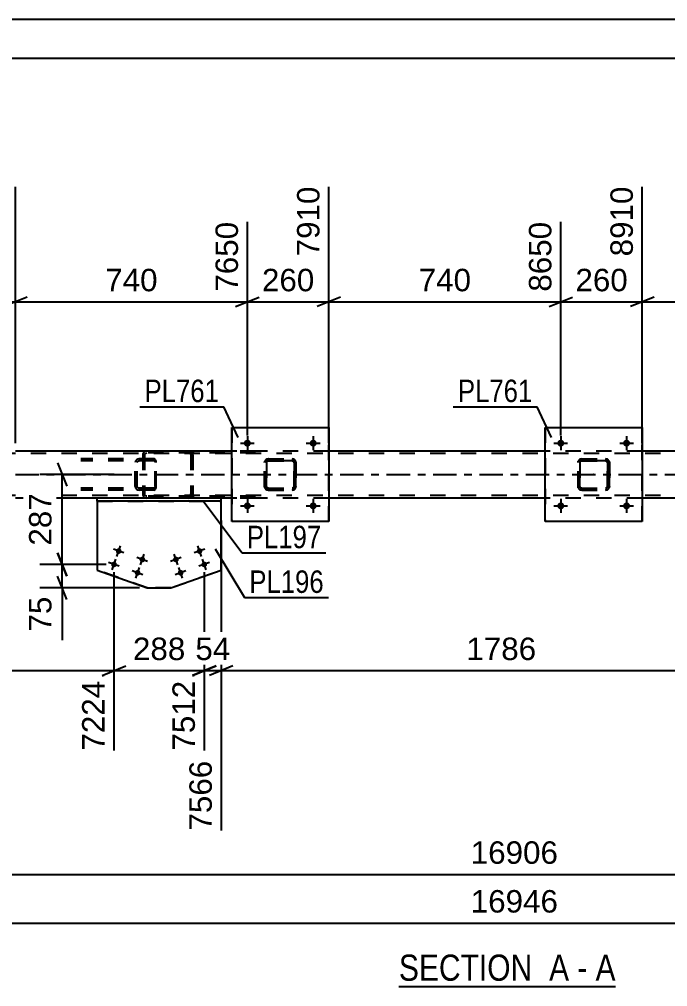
# Model space of a CAD drawing. Header units: millimetres. Extents: x -68 to 773, y -404 to 190.
# Drawn here: x 268.8 to 351.6, y 66.2 to 189.6 of the extents above; entities that cross this region are included whole.
import ezdxf

# ---------------------------------------------------------------- set-up
doc = ezdxf.new("R2010")
doc.units = ezdxf.units.MM
doc.linetypes.add('DXK_LINE_DOT2', pattern=[3.9198, 1.9599, -1.9599])
doc.linetypes.add('DXK_LINE_DOT3', pattern=[5.9187, 2.979, -0.9799, 0.9799, -0.9799])
doc.styles.add('Arial', font='ARIAL.TTF', dxfattribs={"height": 0.2})
doc.styles.add('Arial Narrow', font='ARIALN.TTF', dxfattribs={"height": 0.2})

# ---------------------------------------------------------------- blocks, each defined once
blk = doc.blocks.new('Unknown-318892922-1115')
at = {"color": 5, "linetype": 'Continuous'}
for p, q in [((773.35, 189.64), (-67.65, 189.64)), ((768.35, 184.64), (-62.65, 184.64))]:
    blk.add_line(p, q, dxfattribs=at)
blk = doc.blocks.new('Unknown-318892922-12 - 5491')
at = {"color": 6, "linetype": 'Continuous'}
blk.add_line((317.28, 66.24), (344.93, 66.24), dxfattribs=at)
at = {"color": 0, "linetype": 'Continuous'}
for points in [[(335.39, 66.99), (335.39, 70.49), (317.28, 70.49), (317.28, 66.99)], [(339, 66.99), (339, 70.49), (336.44, 70.49), (336.44, 66.99)], [(341.32, 66.99), (341.32, 70.49), (340.05, 70.49), (340.05, 66.99)], [(344.93, 66.99), (344.93, 70.49), (342.37, 70.49), (342.37, 66.99)]]:
    blk.add_wipeout(points, dxfattribs=at)
at = {"color": 7, "linetype": 'Continuous', "style": 'Arial Narrow'}
for s, p in [('SECTION ', (317.28, 66.99)), ('A', (336.44, 66.99)), ('A', (342.37, 66.99)), ('-', (340.05, 66.99))]:
    blk.add_text(s, height=3.34, dxfattribs=at).set_placement(p)
blk = doc.blocks.new('Part-318892922-5638 - 5491')
at = {"color": 7, "linetype": 'DXK_LINE_DOT2'}
for p, q in [((300.43, 133.53), (300.61, 133.57)), ((300.62, 133.57), (300.43, 133.53)), ((300.52, 133.31), (300.44, 133.26)), ((300.45, 133.26), (300.52, 133.31)), ((300.52, 133.31), (300.62, 133.33)), ((300.61, 133.33), (300.52, 133.31)), ((300.62, 133.57), (300.61, 133.57)), ((300.61, 133.57), (303.65, 133.57)), ((300.61, 133.33), (300.62, 133.33)), ((303.65, 133.33), (300.61, 133.33)), ((300.62, 133.57), (303.66, 133.57)), ((300.62, 133.33), (303.66, 133.33)), ((303.65, 133.57), (303.66, 133.57)), ((303.65, 133.57), (303.83, 133.53)), ((303.66, 133.33), (303.65, 133.33)), ((303.74, 133.31), (303.65, 133.33)), ((303.84, 133.53), (303.66, 133.57)), ((303.66, 133.33), (303.75, 133.31)), ((303.74, 133.31), (303.75, 133.31)), ((303.82, 133.26), (303.74, 133.31)), ((303.75, 133.31), (303.83, 133.26)), ((300.13, 133.09), (300.17, 133.27)), ((300.13, 133.09), (300.14, 133.09)), ((300.13, 130.05), (300.13, 133.09)), ((300.17, 133.27), (300.14, 133.09)), ((300.14, 130.05), (300.14, 133.09)), ((300.39, 133.18), (300.37, 133.09)), ((300.38, 133.09), (300.37, 133.09)), ((300.37, 133.09), (300.37, 130.05)), ((300.38, 133.09), (300.39, 133.18)), ((300.38, 130.05), (300.38, 133.09)), ((300.39, 133.18), (300.45, 133.26)), ((300.44, 133.26), (300.39, 133.18)), ((303.87, 133.18), (303.82, 133.26)), ((303.83, 133.26), (303.88, 133.18)), ((303.89, 133.09), (303.87, 133.18)), ((303.88, 133.18), (303.9, 133.09)), ((303.9, 133.09), (303.89, 133.09)), ((303.89, 133.09), (303.89, 130.05)), ((303.9, 130.05), (303.9, 133.09)), ((304.09, 133.27), (304.13, 133.09)), ((304.14, 133.09), (304.1, 133.27)), ((304.14, 133.09), (304.13, 133.09)), ((304.13, 133.09), (304.13, 130.05)), ((304.14, 130.05), (304.14, 133.09)), ((300.14, 130.05), (300.13, 130.05)), ((300.17, 129.87), (300.13, 130.05)), ((300.14, 130.05), (300.17, 129.86)), ((300.37, 130.05), (300.38, 130.05)), ((300.37, 130.05), (300.39, 129.96)), ((300.39, 129.96), (300.38, 130.05)), ((300.45, 129.88), (300.39, 129.96)), ((300.39, 129.96), (300.44, 129.88)), ((300.43, 129.61), (300.43, 129.6)), ((300.61, 129.57), (300.43, 129.61)), ((300.43, 129.6), (300.62, 129.57)), ((300.44, 129.88), (300.52, 129.83)), ((300.52, 129.83), (300.45, 129.88)), ((300.62, 129.81), (300.52, 129.83)), ((300.52, 129.83), (300.61, 129.81)), ((300.62, 129.81), (300.61, 129.81)), ((300.61, 129.81), (303.65, 129.81)), ((300.62, 129.81), (303.66, 129.81)), ((303.65, 129.81), (303.74, 129.83)), ((303.65, 129.81), (303.66, 129.81)), ((303.83, 129.61), (303.65, 129.57)), ((303.75, 129.83), (303.66, 129.81)), ((303.66, 129.57), (303.84, 129.6)), ((303.74, 129.83), (303.82, 129.88)), ((303.83, 129.88), (303.75, 129.83)), ((303.82, 129.88), (303.87, 129.96)), ((303.88, 129.96), (303.83, 129.88)), ((303.87, 129.96), (303.89, 130.05)), ((303.9, 130.05), (303.88, 129.96)), ((303.89, 130.05), (303.9, 130.05)), ((304.13, 130.05), (304.09, 129.87)), ((304.1, 129.86), (304.14, 130.05)), ((304.13, 130.05), (304.14, 130.05)), ((300.62, 129.57), (300.61, 129.57)), ((300.61, 129.57), (303.65, 129.57)), ((300.62, 129.57), (303.66, 129.57)), ((303.65, 129.57), (303.66, 129.57))]:
    blk.add_line(p, q, dxfattribs=at)
at = {"color": 7, "linetype": 'DXK_LINE_DOT3'}
blk.add_line((302.14, 131.57), (302.13, 131.57), dxfattribs=at)
at = {"color": 7, "linetype": 'DXK_LINE_DOT2'}
for centre, start, end in [((300.61, 133.09), 112.5, 157.5), ((300.62, 133.09), 112.5, 157.5), ((303.65, 133.09), 22.5, 67.5), ((303.66, 133.09), 22.5, 67.5), ((300.61, 130.05), 202.5, 247.5), ((300.62, 130.05), 202.5, 247.5), ((303.65, 130.05), 292.5, 337.5), ((303.66, 130.05), 292.5, 337.5)]:
    blk.add_arc(centre, 0.48, start, end, dxfattribs=at)
blk = doc.blocks.new('Part-318892922-5691 - 5491')
at = {"color": 7, "linetype": 'DXK_LINE_DOT2'}
for p, q in [((286.04, 133.57), (276.69, 133.57)), ((286.04, 133.33), (276.69, 133.33)), ((284.13, 133.57), (283.94, 133.53)), ((283.95, 133.26), (284.04, 133.31)), ((284.04, 133.31), (284.13, 133.33)), ((284.58, 133.33), (284.58, 133.57)), ((286.15, 133.53), (286.04, 133.57)), ((286.04, 133.33), (286.09, 133.31)), ((286.09, 133.31), (286.14, 133.26)), ((286.23, 133.43), (286.15, 133.53)), ((286.29, 133.27), (286.23, 133.43)), ((283.67, 133.27), (283.63, 133.09)), ((283.63, 130.05), (283.63, 133.09)), ((283.88, 133.09), (283.9, 133.18)), ((283.88, 130.05), (283.88, 133.09)), ((283.9, 133.18), (283.95, 133.26)), ((286.14, 133.26), (286.17, 133.18)), ((286.17, 133.18), (286.18, 133.09)), ((286.18, 130.05), (286.18, 133.09)), ((286.31, 133.09), (286.29, 133.27)), ((286.31, 130.05), (286.31, 133.09)), ((286.04, 129.81), (276.69, 129.81)), ((283.63, 130.05), (283.67, 129.87)), ((283.9, 129.96), (283.88, 130.05)), ((283.95, 129.88), (283.9, 129.96)), ((283.94, 129.61), (284.13, 129.57)), ((284.04, 129.83), (283.95, 129.88)), ((284.13, 129.81), (284.04, 129.83)), ((284.58, 129.57), (284.58, 129.81)), ((286.09, 129.83), (286.04, 129.81)), ((286.04, 129.57), (286.15, 129.61)), ((286.14, 129.88), (286.09, 129.83)), ((286.17, 129.96), (286.14, 129.88)), ((286.15, 129.61), (286.23, 129.71)), ((286.18, 130.05), (286.17, 129.96)), ((286.23, 129.71), (286.29, 129.87)), ((286.29, 129.87), (286.31, 130.05)), ((286.04, 129.57), (276.69, 129.57))]:
    blk.add_line(p, q, dxfattribs=at)
for centre, start, end in [((284.12, 133.07), 111.1513, 156.1048), ((284.12, 130.06), 203.8952, 248.8487)]:
    blk.add_arc(centre, 0.492, start, end, dxfattribs=at)
blk = doc.blocks.new('Part-318892922-5632 - 5491')
at = {"color": 7, "linetype": 'DXK_LINE_DOT2'}
for p, q in [((340.42, 133.53), (340.61, 133.57)), ((340.61, 133.57), (340.43, 133.53)), ((340.44, 133.26), (340.52, 133.31)), ((340.51, 133.31), (340.44, 133.26)), ((340.61, 133.33), (340.51, 133.31)), ((340.52, 133.31), (340.61, 133.33)), ((340.61, 133.57), (343.65, 133.57)), ((340.61, 133.57), (340.61, 133.57)), ((340.61, 133.57), (343.65, 133.57)), ((340.61, 133.33), (343.65, 133.33)), ((340.61, 133.33), (340.61, 133.33)), ((343.65, 133.33), (340.61, 133.33)), ((343.65, 133.57), (343.65, 133.57)), ((343.65, 133.57), (343.83, 133.53)), ((343.83, 133.53), (343.65, 133.57)), ((343.65, 133.33), (343.65, 133.33)), ((343.65, 133.33), (343.74, 133.31)), ((343.74, 133.31), (343.65, 133.33)), ((343.74, 133.31), (343.74, 133.31)), ((343.74, 133.31), (343.82, 133.26)), ((343.81, 133.26), (343.74, 133.31)), ((340.13, 133.09), (340.16, 133.27)), ((340.17, 133.27), (340.13, 133.09)), ((340.13, 130.05), (340.13, 133.09)), ((340.13, 133.09), (340.13, 133.09)), ((340.13, 130.05), (340.13, 133.09)), ((340.37, 133.09), (340.39, 133.18)), ((340.38, 133.18), (340.37, 133.09)), ((340.37, 130.05), (340.37, 133.09)), ((340.37, 133.09), (340.37, 133.09)), ((340.37, 133.09), (340.37, 130.05)), ((340.44, 133.26), (340.38, 133.18)), ((340.39, 133.18), (340.44, 133.26)), ((343.87, 133.18), (343.81, 133.26)), ((343.82, 133.26), (343.87, 133.18)), ((343.87, 133.18), (343.89, 133.09)), ((343.89, 133.09), (343.87, 133.18)), ((343.89, 130.05), (343.89, 133.09)), ((343.89, 133.09), (343.89, 133.09)), ((343.89, 133.09), (343.89, 130.05)), ((344.09, 133.27), (344.13, 133.09)), ((344.13, 133.09), (344.09, 133.27)), ((344.13, 130.05), (344.13, 133.09)), ((344.13, 133.09), (344.13, 133.09)), ((344.13, 133.09), (344.13, 130.05)), ((340.13, 130.05), (340.13, 130.05)), ((340.16, 129.87), (340.13, 130.05)), ((340.13, 130.05), (340.17, 129.86)), ((340.37, 130.05), (340.37, 130.05)), ((340.39, 129.96), (340.37, 130.05)), ((340.37, 130.05), (340.38, 129.96)), ((340.38, 129.96), (340.44, 129.88)), ((340.44, 129.88), (340.39, 129.96)), ((340.42, 129.61), (340.43, 129.6)), ((340.61, 129.57), (340.42, 129.61)), ((340.43, 129.6), (340.61, 129.57)), ((340.52, 129.83), (340.44, 129.88)), ((340.44, 129.88), (340.51, 129.83)), ((340.51, 129.83), (340.61, 129.81)), ((340.61, 129.81), (340.52, 129.83)), ((340.61, 129.81), (343.65, 129.81)), ((340.61, 129.81), (340.61, 129.81)), ((340.61, 129.81), (343.65, 129.81)), ((343.74, 129.83), (343.65, 129.81)), ((343.65, 129.81), (343.74, 129.83)), ((343.65, 129.81), (343.65, 129.81)), ((343.83, 129.61), (343.65, 129.57)), ((343.65, 129.57), (343.83, 129.6)), ((343.82, 129.88), (343.74, 129.83)), ((343.74, 129.83), (343.81, 129.88)), ((343.81, 129.88), (343.87, 129.96)), ((343.87, 129.96), (343.82, 129.88)), ((343.89, 130.05), (343.87, 129.96)), ((343.87, 129.96), (343.89, 130.05)), ((343.89, 130.05), (343.89, 130.05)), ((344.13, 130.05), (344.09, 129.87)), ((344.09, 129.86), (344.13, 130.05)), ((344.13, 130.05), (344.13, 130.05)), ((340.61, 129.57), (343.65, 129.57)), ((340.61, 129.57), (340.61, 129.57)), ((340.61, 129.57), (343.65, 129.57)), ((343.65, 129.57), (343.65, 129.57))]:
    blk.add_line(p, q, dxfattribs=at)
at = {"color": 7, "linetype": 'DXK_LINE_DOT3'}
blk.add_line((342.13, 131.57), (342.12, 131.57), dxfattribs=at)
at = {"color": 7, "linetype": 'DXK_LINE_DOT2'}
for centre, start, end in [((340.61, 133.09), 112.5, 157.5), ((340.61, 133.09), 112.5, 157.5), ((343.65, 133.09), 22.5, 67.5), ((343.65, 133.09), 22.5, 67.5), ((340.61, 130.05), 202.5, 247.5), ((340.61, 130.05), 202.5, 247.5), ((343.65, 130.05), 292.5, 337.5), ((343.65, 130.05), 292.5, 337.5)]:
    blk.add_arc(centre, 0.48, start, end, dxfattribs=at)
blk = doc.blocks.new('Part-318892922-5631 - 5491')
at = {"color": 2, "linetype": 'Continuous'}
for p, q in [((335.93, 125.57), (335.93, 137.57)), ((335.93, 137.57), (335.93, 137.57)), ((335.93, 137.57), (348.33, 137.57)), ((348.33, 137.57), (348.33, 125.57)), ((335.93, 125.57), (335.93, 125.57)), ((348.33, 125.57), (335.93, 125.57))]:
    blk.add_line(p, q, dxfattribs=at)
at = {"color": 7, "linetype": 'DXK_LINE_DOT2'}
for p, q in [((335.93, 137.57), (335.93, 125.57)), ((335.93, 137.57), (335.93, 137.57)), ((348.33, 125.57), (348.33, 137.57)), ((335.93, 125.57), (335.93, 125.57))]:
    blk.add_line(p, q, dxfattribs=at)
blk = doc.blocks.new('Bolt-318892922-5715 - 5491')
at = {"linetype": 'Continuous'}
for points in [[(297.5, 135.57), (297.51, 135.66), (297.53, 135.75), (297.58, 135.83), (297.64, 135.9), (297.72, 135.95), (297.8, 135.99), (297.89, 136.01), (297.98, 136.01), (298.07, 135.99), (298.16, 135.95), (298.23, 135.9), (298.29, 135.83), (298.34, 135.75), (298.37, 135.66), (298.38, 135.57), (298.37, 135.48), (298.34, 135.39), (298.29, 135.31), (298.23, 135.24), (298.16, 135.19), (298.07, 135.15), (297.98, 135.13), (297.89, 135.13), (297.8, 135.15), (297.72, 135.19), (297.64, 135.24), (297.58, 135.31), (297.53, 135.39), (297.51, 135.48)], [(305.9, 135.57), (305.91, 135.66), (305.93, 135.75), (305.98, 135.83), (306.04, 135.9), (306.12, 135.95), (306.2, 135.99), (306.29, 136.01), (306.38, 136.01), (306.47, 135.99), (306.56, 135.95), (306.63, 135.9), (306.69, 135.83), (306.74, 135.75), (306.77, 135.66), (306.78, 135.57), (306.77, 135.48), (306.74, 135.39), (306.69, 135.31), (306.63, 135.24), (306.56, 135.19), (306.47, 135.15), (306.38, 135.13), (306.29, 135.13), (306.2, 135.15), (306.12, 135.19), (306.04, 135.24), (305.98, 135.31), (305.93, 135.39), (305.91, 135.48)]]:
    blk.add_hatch(color=1, dxfattribs=at).paths.add_polyline_path(points)
at = {"color": 1, "linetype": 'Continuous'}
for p, q in [((297.94, 136.45), (297.94, 134.69)), ((306.34, 136.45), (306.34, 134.69)), ((297.06, 135.57), (298.82, 135.57)), ((305.46, 135.57), (307.22, 135.57))]:
    blk.add_line(p, q, dxfattribs=at)
blk = doc.blocks.new('Part-318892922-5745 - 5491')
at = {"color": 2, "linetype": 'Continuous'}
for p, q in [((295.94, 134.57), (268.34, 134.57)), ((335.93, 134.57), (308.34, 134.57)), ((375.94, 134.57), (348.33, 134.57)), ((278.75, 128.57), (268.34, 128.57)), ((295.94, 128.57), (294.6, 128.57)), ((335.93, 128.57), (308.34, 128.57)), ((363.88, 128.57), (348.33, 128.57))]:
    blk.add_line(p, q, dxfattribs=at)
at = {"color": 7, "linetype": 'DXK_LINE_DOT2'}
for p, q in [((308.34, 134.57), (295.94, 134.57)), ((348.33, 134.57), (335.93, 134.57)), ((668.17, 134.25), (7.94, 134.25)), ((668.17, 128.89), (7.94, 128.89)), ((294.6, 128.57), (278.75, 128.57)), ((308.34, 128.57), (295.94, 128.57)), ((348.33, 128.57), (335.93, 128.57))]:
    blk.add_line(p, q, dxfattribs=at)
at = {"color": 7, "linetype": 'DXK_LINE_DOT3'}
blk.add_line((7.94, 131.57), (668.17, 131.57), dxfattribs=at)
blk = doc.blocks.new('Part-318892922-5637 - 5491')
at = {"color": 2, "linetype": 'Continuous'}
for p, q in [((295.94, 125.57), (295.94, 137.57)), ((295.94, 137.57), (295.94, 137.57)), ((295.94, 137.57), (308.34, 137.57)), ((308.34, 137.57), (308.34, 125.57)), ((295.94, 125.57), (295.94, 125.57)), ((308.34, 125.57), (295.94, 125.57))]:
    blk.add_line(p, q, dxfattribs=at)
at = {"color": 7, "linetype": 'DXK_LINE_DOT2'}
for p, q in [((295.94, 137.57), (295.94, 125.57)), ((295.94, 137.57), (295.94, 137.57)), ((308.34, 125.57), (308.34, 137.57)), ((295.94, 125.57), (295.94, 125.57))]:
    blk.add_line(p, q, dxfattribs=at)
blk = doc.blocks.new('Part-318892922-5644 - 5491')
at = {"color": 7, "linetype": 'DXK_LINE_DOT2'}
for p, q in [((285.09, 134.57), (284.89, 134.53)), ((298.99, 134.57), (285.09, 134.57)), ((290.65, 134.53), (290.45, 134.57)), ((284.61, 134.25), (284.58, 134.09)), ((284.58, 134.09), (284.58, 129.05)), ((284.62, 134.27), (284.61, 134.25)), ((284.83, 134.09), (284.85, 134.18)), ((284.83, 134.09), (284.83, 129.05)), ((284.85, 134.18), (284.91, 134.26)), ((284.91, 134.26), (284.99, 134.31)), ((284.99, 134.31), (285.09, 134.33)), ((298.99, 134.33), (285.09, 134.33)), ((290.45, 134.33), (290.55, 134.31)), ((290.55, 134.31), (290.63, 134.26)), ((290.63, 134.26), (290.69, 134.18)), ((290.69, 134.18), (290.71, 134.09)), ((290.71, 134.09), (290.71, 129.05)), ((290.93, 134.25), (290.92, 134.27)), ((290.96, 134.09), (290.93, 134.25)), ((290.96, 134.09), (290.96, 129.05)), ((284.58, 129.05), (284.59, 128.98)), ((284.59, 128.98), (284.62, 128.87)), ((284.85, 128.98), (284.83, 129.05)), ((284.85, 128.96), (284.85, 128.98)), ((284.91, 128.88), (284.85, 128.96)), ((284.89, 128.61), (285.09, 128.57)), ((284.99, 128.83), (284.91, 128.88)), ((285.09, 128.81), (284.99, 128.83)), ((298.99, 128.81), (285.09, 128.81)), ((298.99, 128.57), (285.09, 128.57)), ((290.55, 128.83), (290.45, 128.81)), ((290.45, 128.57), (290.65, 128.61)), ((290.63, 128.88), (290.55, 128.83)), ((290.69, 128.96), (290.63, 128.88)), ((290.69, 128.98), (290.71, 129.05)), ((290.69, 128.96), (290.69, 128.98)), ((290.92, 128.87), (290.95, 128.98)), ((290.95, 128.98), (290.96, 129.05))]:
    blk.add_line(p, q, dxfattribs=at)
for centre, start, end in [((285.07, 134.07), 110.7583, 155.68), ((285.07, 129.07), 204.32, 249.2417)]:
    blk.add_arc(centre, 0.496, start, end, dxfattribs=at)
blk = doc.blocks.new('Bolt-318892922-5714 - 5491')
at = {"linetype": 'Continuous'}
for points in [[(297.5, 127.57), (297.51, 127.66), (297.53, 127.75), (297.58, 127.83), (297.64, 127.9), (297.72, 127.95), (297.8, 127.99), (297.89, 128.01), (297.98, 128.01), (298.07, 127.99), (298.16, 127.95), (298.23, 127.9), (298.29, 127.83), (298.34, 127.75), (298.37, 127.66), (298.38, 127.57), (298.37, 127.48), (298.34, 127.39), (298.29, 127.31), (298.23, 127.24), (298.16, 127.19), (298.07, 127.15), (297.98, 127.13), (297.89, 127.13), (297.8, 127.15), (297.72, 127.19), (297.64, 127.24), (297.58, 127.31), (297.53, 127.39), (297.51, 127.48)], [(305.9, 127.57), (305.91, 127.66), (305.93, 127.75), (305.98, 127.83), (306.04, 127.9), (306.12, 127.95), (306.2, 127.99), (306.29, 128.01), (306.38, 128.01), (306.47, 127.99), (306.56, 127.95), (306.63, 127.9), (306.69, 127.83), (306.74, 127.75), (306.77, 127.66), (306.78, 127.57), (306.77, 127.48), (306.74, 127.39), (306.69, 127.31), (306.63, 127.24), (306.56, 127.19), (306.47, 127.15), (306.38, 127.13), (306.29, 127.13), (306.2, 127.15), (306.12, 127.19), (306.04, 127.24), (305.98, 127.31), (305.93, 127.39), (305.91, 127.48)]]:
    blk.add_hatch(color=1, dxfattribs=at).paths.add_polyline_path(points)
at = {"color": 1, "linetype": 'Continuous'}
for p, q in [((297.94, 128.45), (297.94, 126.69)), ((306.34, 128.45), (306.34, 126.69)), ((297.06, 127.57), (298.82, 127.57)), ((305.46, 127.57), (307.22, 127.57))]:
    blk.add_line(p, q, dxfattribs=at)
blk = doc.blocks.new('Bolt-318892922-5716 - 5491')
at = {"linetype": 'Continuous'}
for points in [[(337.49, 127.57), (337.5, 127.66), (337.53, 127.75), (337.57, 127.83), (337.64, 127.9), (337.71, 127.95), (337.79, 127.99), (337.88, 128.01), (337.98, 128.01), (338.07, 127.99), (338.15, 127.95), (338.22, 127.9), (338.29, 127.83), (338.33, 127.75), (338.36, 127.66), (338.37, 127.57), (338.36, 127.48), (338.33, 127.39), (338.29, 127.31), (338.22, 127.24), (338.15, 127.19), (338.07, 127.15), (337.98, 127.13), (337.88, 127.13), (337.79, 127.15), (337.71, 127.19), (337.64, 127.24), (337.57, 127.31), (337.53, 127.39), (337.5, 127.48)], [(345.89, 127.57), (345.9, 127.66), (345.93, 127.75), (345.97, 127.83), (346.04, 127.9), (346.11, 127.95), (346.19, 127.99), (346.28, 128.01), (346.38, 128.01), (346.47, 127.99), (346.55, 127.95), (346.62, 127.9), (346.69, 127.83), (346.73, 127.75), (346.76, 127.66), (346.77, 127.57), (346.76, 127.48), (346.73, 127.39), (346.69, 127.31), (346.62, 127.24), (346.55, 127.19), (346.47, 127.15), (346.38, 127.13), (346.28, 127.13), (346.19, 127.15), (346.11, 127.19), (346.04, 127.24), (345.97, 127.31), (345.93, 127.39), (345.9, 127.48)]]:
    blk.add_hatch(color=1, dxfattribs=at).paths.add_polyline_path(points)
at = {"color": 1, "linetype": 'Continuous'}
for p, q in [((337.93, 128.45), (337.93, 126.69)), ((346.33, 128.45), (346.33, 126.69)), ((337.05, 127.57), (338.81, 127.57)), ((345.45, 127.57), (347.21, 127.57))]:
    blk.add_line(p, q, dxfattribs=at)
blk = doc.blocks.new('Bolt-318892922-5717 - 5491')
at = {"linetype": 'Continuous'}
for points in [[(337.49, 135.57), (337.5, 135.66), (337.53, 135.75), (337.57, 135.83), (337.64, 135.9), (337.71, 135.95), (337.79, 135.99), (337.88, 136.01), (337.98, 136.01), (338.07, 135.99), (338.15, 135.95), (338.22, 135.9), (338.29, 135.83), (338.33, 135.75), (338.36, 135.66), (338.37, 135.57), (338.36, 135.48), (338.33, 135.39), (338.29, 135.31), (338.22, 135.24), (338.15, 135.19), (338.07, 135.15), (337.98, 135.13), (337.88, 135.13), (337.79, 135.15), (337.71, 135.19), (337.64, 135.24), (337.57, 135.31), (337.53, 135.39), (337.5, 135.48)], [(345.89, 135.57), (345.9, 135.66), (345.93, 135.75), (345.97, 135.83), (346.04, 135.9), (346.11, 135.95), (346.19, 135.99), (346.28, 136.01), (346.38, 136.01), (346.47, 135.99), (346.55, 135.95), (346.62, 135.9), (346.69, 135.83), (346.73, 135.75), (346.76, 135.66), (346.77, 135.57), (346.76, 135.48), (346.73, 135.39), (346.69, 135.31), (346.62, 135.24), (346.55, 135.19), (346.47, 135.15), (346.38, 135.13), (346.28, 135.13), (346.19, 135.15), (346.11, 135.19), (346.04, 135.24), (345.97, 135.31), (345.93, 135.39), (345.9, 135.48)]]:
    blk.add_hatch(color=1, dxfattribs=at).paths.add_polyline_path(points)
at = {"color": 1, "linetype": 'Continuous'}
for p, q in [((337.93, 136.45), (337.93, 134.69)), ((346.33, 136.45), (346.33, 134.69)), ((337.05, 135.57), (338.81, 135.57)), ((345.45, 135.57), (347.21, 135.57))]:
    blk.add_line(p, q, dxfattribs=at)
blk = doc.blocks.new('Part-318892922-5790 - 5491')
at = {"color": 2, "linetype": 'Continuous'}
for p, q in [((278.75, 128.17), (278.75, 119.39)), ((294.6, 119.39), (294.6, 128.17)), ((278.75, 119.39), (285.16, 117.11)), ((288.19, 117.11), (294.6, 119.39)), ((285.16, 117.11), (288.19, 117.11)), ((285.16, 117.11), (285.16, 117.11)), ((288.19, 117.11), (288.19, 117.11))]:
    blk.add_line(p, q, dxfattribs=at)
at = {"color": 7, "linetype": 'DXK_LINE_DOT2'}
for p, q in [((294.6, 128.17), (278.75, 128.17)), ((278.75, 128.17), (278.75, 128.17)), ((278.75, 128.17), (294.6, 128.17)), ((278.75, 128.17), (278.75, 128.17)), ((294.6, 128.17), (294.6, 128.17)), ((294.6, 128.17), (294.6, 128.17)), ((285.16, 117.11), (278.75, 119.39)), ((288.19, 117.11), (294.6, 119.39)), ((288.19, 117.11), (285.16, 117.11))]:
    blk.add_line(p, q, dxfattribs=at)
blk = doc.blocks.new('Part-318892922-5795 - 5491')
at = {"color": 2, "linetype": 'Continuous'}
for p, q in [((294.6, 128.57), (278.75, 128.57)), ((278.75, 128.17), (278.75, 128.57)), ((294.6, 128.17), (294.6, 128.57)), ((294.6, 128.17), (278.75, 128.17))]:
    blk.add_line(p, q, dxfattribs=at)
blk = doc.blocks.new('Bolt-318892922-5796 - 5491')
at = {"linetype": 'Continuous'}
for points in [[(281.52, 122.16), (281.59, 122.15), (281.66, 122.13), (281.73, 122.09), (281.78, 122.04), (281.83, 121.98), (281.86, 121.91), (281.87, 121.84), (281.87, 121.76), (281.86, 121.69), (281.83, 121.62), (281.78, 121.56), (281.73, 121.51), (281.66, 121.47), (281.59, 121.45), (281.52, 121.44), (281.44, 121.45), (281.37, 121.47), (281.3, 121.51), (281.25, 121.56), (281.2, 121.62), (281.17, 121.69), (281.16, 121.76), (281.16, 121.84), (281.17, 121.91), (281.2, 121.98), (281.25, 122.04), (281.3, 122.09), (281.37, 122.13), (281.44, 122.15)], [(284.53, 121.09), (284.61, 121.08), (284.68, 121.06), (284.74, 121.02), (284.8, 120.97), (284.84, 120.91), (284.87, 120.84), (284.89, 120.77), (284.89, 120.69), (284.87, 120.62), (284.84, 120.55), (284.8, 120.49), (284.74, 120.44), (284.68, 120.4), (284.61, 120.38), (284.53, 120.37), (284.46, 120.38), (284.38, 120.4), (284.32, 120.44), (284.26, 120.49), (284.22, 120.55), (284.19, 120.62), (284.17, 120.69), (284.17, 120.77), (284.19, 120.84), (284.22, 120.91), (284.26, 120.97), (284.32, 121.02), (284.38, 121.06), (284.46, 121.08)], [(280.91, 120.46), (280.99, 120.46), (281.06, 120.43), (281.12, 120.4), (281.18, 120.35), (281.23, 120.28), (281.26, 120.22), (281.27, 120.14), (281.27, 120.07), (281.26, 119.99), (281.23, 119.92), (281.18, 119.86), (281.12, 119.81), (281.06, 119.78), (280.99, 119.75), (280.91, 119.74), (280.84, 119.75), (280.77, 119.78), (280.7, 119.81), (280.65, 119.86), (280.6, 119.92), (280.57, 119.99), (280.56, 120.07), (280.56, 120.14), (280.57, 120.22), (280.6, 120.28), (280.65, 120.35), (280.7, 120.4), (280.77, 120.43), (280.84, 120.46)], [(283.93, 119.4), (284, 119.39), (284.08, 119.36), (284.14, 119.33), (284.2, 119.28), (284.24, 119.22), (284.27, 119.15), (284.29, 119.07), (284.29, 119), (284.27, 118.92), (284.24, 118.86), (284.2, 118.79), (284.14, 118.74), (284.08, 118.71), (284, 118.68), (283.93, 118.68), (283.85, 118.68), (283.78, 118.71), (283.72, 118.74), (283.66, 118.79), (283.62, 118.86), (283.59, 118.92), (283.57, 119), (283.57, 119.07), (283.59, 119.15), (283.62, 119.22), (283.66, 119.28), (283.72, 119.33), (283.78, 119.36), (283.85, 119.39)]]:
    blk.add_hatch(color=1, dxfattribs=at).paths.add_polyline_path(points)
at = {"color": 1, "linetype": 'Continuous'}
for p, q in [((281.27, 121.12), (281.76, 122.48)), ((282.19, 121.56), (280.84, 122.04)), ((285.21, 120.49), (283.85, 120.97)), ((284.29, 120.05), (284.77, 121.41)), ((281.59, 119.86), (280.23, 120.35)), ((280.67, 119.43), (281.15, 120.78)), ((283.69, 118.36), (284.17, 119.71)), ((284.61, 118.79), (283.25, 119.28))]:
    blk.add_line(p, q, dxfattribs=at)
blk = doc.blocks.new('Bolt-318892922-5797 - 5491')
at = {"linetype": 'Continuous'}
for points in [[(289.05, 120.45), (288.98, 120.41), (288.91, 120.38), (288.84, 120.37), (288.77, 120.38), (288.69, 120.4), (288.63, 120.43), (288.57, 120.48), (288.52, 120.54), (288.49, 120.6), (288.47, 120.67), (288.46, 120.75), (288.47, 120.82), (288.5, 120.89), (288.54, 120.96), (288.59, 121.01), (288.66, 121.05), (288.73, 121.08), (288.8, 121.09), (288.88, 121.09), (288.95, 121.07), (289.02, 121.03), (289.08, 120.99), (289.12, 120.93), (289.16, 120.86), (289.18, 120.79), (289.18, 120.71), (289.17, 120.64), (289.14, 120.57), (289.1, 120.51)], [(292.06, 121.52), (292, 121.48), (291.93, 121.45), (291.86, 121.44), (291.78, 121.45), (291.71, 121.47), (291.64, 121.5), (291.58, 121.55), (291.54, 121.61), (291.5, 121.67), (291.48, 121.74), (291.48, 121.82), (291.49, 121.89), (291.52, 121.96), (291.56, 122.03), (291.61, 122.08), (291.67, 122.12), (291.74, 122.15), (291.82, 122.16), (291.89, 122.16), (291.97, 122.14), (292.03, 122.1), (292.09, 122.06), (292.14, 122), (292.17, 121.93), (292.19, 121.86), (292.2, 121.78), (292.18, 121.71), (292.16, 121.64), (292.12, 121.58)], [(292.67, 119.83), (292.6, 119.78), (292.53, 119.76), (292.46, 119.75), (292.38, 119.75), (292.31, 119.77), (292.24, 119.8), (292.18, 119.85), (292.14, 119.91), (292.1, 119.98), (292.08, 120.05), (292.08, 120.12), (292.09, 120.2), (292.12, 120.27), (292.16, 120.33), (292.21, 120.38), (292.28, 120.43), (292.35, 120.45), (292.42, 120.46), (292.49, 120.46), (292.57, 120.44), (292.63, 120.41), (292.69, 120.36), (292.74, 120.3), (292.77, 120.23), (292.79, 120.16), (292.8, 120.09), (292.79, 120.01), (292.76, 119.94), (292.72, 119.88)], [(289.65, 118.76), (289.59, 118.71), (289.52, 118.69), (289.44, 118.68), (289.37, 118.68), (289.29, 118.7), (289.23, 118.73), (289.17, 118.78), (289.12, 118.84), (289.09, 118.91), (289.07, 118.98), (289.06, 119.05), (289.08, 119.13), (289.1, 119.2), (289.14, 119.26), (289.2, 119.31), (289.26, 119.36), (289.33, 119.38), (289.4, 119.39), (289.48, 119.39), (289.55, 119.37), (289.62, 119.34), (289.68, 119.29), (289.72, 119.23), (289.76, 119.16), (289.78, 119.09), (289.78, 119.02), (289.77, 118.94), (289.74, 118.87), (289.7, 118.81)]]:
    blk.add_hatch(color=1, dxfattribs=at).paths.add_polyline_path(points)
at = {"color": 1, "linetype": 'Continuous'}
for p, q in [((292.08, 121.12), (291.6, 122.48)), ((289.5, 120.97), (288.14, 120.49)), ((289.06, 120.05), (288.58, 121.41)), ((292.52, 122.04), (291.16, 121.56)), ((289.66, 118.36), (289.18, 119.71)), ((293.12, 120.35), (291.76, 119.86)), ((292.68, 119.43), (292.2, 120.78)), ((290.1, 119.28), (288.74, 118.79))]:
    blk.add_line(p, q, dxfattribs=at)
blk = doc.blocks.new('StraightDimension-318892922-18377 - 5491')
at = {"color": 7, "linetype": 'Continuous'}
for p, q in [((268.34, 135.57), (268.34, 168.29)), ((297.94, 136.57), (297.94, 163.79)), ((269.84, 154.2), (266.84, 153)), ((268.34, 153.6), (297.94, 153.6)), ((296.44, 153), (299.44, 154.2))]:
    blk.add_line(p, q, dxfattribs=at)
at = {"color": 0}
blk.add_wipeout([(287.07, 154.35), (287.07, 158.55), (279.2, 158.55), (279.2, 154.35)], dxfattribs=at)
at = {"color": 3, "style": 'Arial'}
blk.add_text('740', height=2.865, dxfattribs=at).set_placement((279.8, 154.95))
at = {"color": 0, "linetype": 'Continuous'}
blk.add_wipeout([(297.34, 164.39), (293.14, 164.39), (293.14, 154.3), (297.34, 154.3)], dxfattribs=at)
at = {"color": 3, "linetype": 'Continuous', "style": 'Arial'}
blk.add_text('7650', height=2.865, rotation=90.0002, dxfattribs=at).set_placement((296.74, 154.9))
blk = doc.blocks.new('StraightDimension-318892922-6744 - 5491')
at = {"color": 7, "linetype": 'Continuous'}
blk.add_line((-4.16, 80.56), (668.17, 80.56), dxfattribs=at)
at = {"color": 0}
blk.add_wipeout([(338.16, 81.31), (338.16, 85.51), (325.84, 85.51), (325.84, 81.31)], dxfattribs=at)
at = {"color": 3, "style": 'Arial'}
blk.add_text('16906', height=2.865, dxfattribs=at).set_placement((326.44, 81.91))
blk = doc.blocks.new('StraightDimension-318892922-18374 - 5491')
at = {"color": 7, "linetype": 'Continuous'}
for p, q in [((348.33, 135.57), (348.33, 168.29)), ((337.93, 136.57), (337.93, 163.79)), ((336.43, 153), (339.43, 154.2)), ((337.93, 153.6), (348.33, 153.6)), ((349.83, 154.2), (346.83, 153))]:
    blk.add_line(p, q, dxfattribs=at)
at = {"color": 0}
blk.add_wipeout([(347.07, 154.35), (347.07, 158.55), (339.2, 158.55), (339.2, 154.35)], dxfattribs=at)
at = {"color": 3, "style": 'Arial'}
blk.add_text('260', height=2.865, dxfattribs=at).set_placement((339.8, 154.95))
at = {"color": 0, "linetype": 'Continuous'}
blk.add_wipeout([(347.73, 168.89), (343.53, 168.89), (343.53, 158.8), (347.73, 158.8)], dxfattribs=at)
at = {"color": 3, "linetype": 'Continuous', "style": 'Arial'}
blk.add_text('8910', height=2.865, rotation=90.0002, dxfattribs=at).set_placement((347.13, 159.4))
blk = doc.blocks.new('StraightDimension-318892922-18376 - 5491')
at = {"color": 7, "linetype": 'Continuous'}
for p, q in [((308.34, 135.57), (308.34, 168.29)), ((297.94, 136.57), (297.94, 163.79)), ((296.44, 153), (299.44, 154.2)), ((297.94, 153.6), (308.34, 153.6)), ((309.84, 154.2), (306.84, 153))]:
    blk.add_line(p, q, dxfattribs=at)
at = {"color": 0}
blk.add_wipeout([(307.07, 154.35), (307.07, 158.55), (299.2, 158.55), (299.2, 154.35)], dxfattribs=at)
at = {"color": 3, "style": 'Arial'}
blk.add_text('260', height=2.865, dxfattribs=at).set_placement((299.8, 154.95))
at = {"color": 0, "linetype": 'Continuous'}
blk.add_wipeout([(307.74, 168.89), (303.54, 168.89), (303.54, 158.8), (307.74, 158.8)], dxfattribs=at)
at = {"color": 3, "linetype": 'Continuous', "style": 'Arial'}
blk.add_text('7910', height=2.865, rotation=90.0002, dxfattribs=at).set_placement((307.14, 159.4))
blk = doc.blocks.new('StraightDimension-318892922-18378 - 5491')
at = {"color": 7, "linetype": 'Continuous'}
for p, q in [((268.34, 135.57), (268.34, 168.29)), ((257.94, 136.57), (257.94, 163.79)), ((256.44, 153), (259.44, 154.2)), ((257.94, 153.6), (268.34, 153.6)), ((269.84, 154.2), (266.84, 153))]:
    blk.add_line(p, q, dxfattribs=at)
at = {"color": 0}
blk.add_wipeout([(267.07, 154.35), (267.07, 158.55), (259.2, 158.55), (259.2, 154.35)], dxfattribs=at)
at = {"color": 3, "style": 'Arial'}
blk.add_text('260', height=2.865, dxfattribs=at).set_placement((259.8, 154.95))
at = {"color": 0, "linetype": 'Continuous'}
blk.add_wipeout([(267.74, 168.89), (263.54, 168.89), (263.54, 158.8), (267.74, 158.8)], dxfattribs=at)
at = {"color": 3, "linetype": 'Continuous', "style": 'Arial'}
blk.add_text('6910', height=2.865, rotation=90.0002, dxfattribs=at).set_placement((267.14, 159.4))
blk = doc.blocks.new('StraightDimension-318892922-5959 - 5491')
at = {"color": 7, "linetype": 'Continuous'}
for p, q in [((273.69, 133.07), (274.89, 130.07)), ((280.96, 131.57), (271.44, 131.57)), ((274.29, 120.1), (274.29, 131.57)), ((274.89, 118.6), (273.69, 121.6)), ((279.91, 120.1), (271.44, 120.1))]:
    blk.add_line(p, q, dxfattribs=at)
at = {"color": 0}
blk.add_wipeout([(273.54, 129.77), (269.34, 129.77), (269.34, 121.9), (273.54, 121.9)], dxfattribs=at)
at = {"color": 3, "style": 'Arial'}
blk.add_text('287', height=2.865, rotation=90.0002, dxfattribs=at).set_placement((272.94, 122.5))
blk = doc.blocks.new('StraightDimension-318892922-5975 - 5491')
at = {"color": 7, "linetype": 'Continuous'}
for p, q in [((273.69, 121.6), (274.89, 118.6)), ((279.91, 120.1), (271.44, 120.1)), ((274.29, 117.11), (274.29, 120.1)), ((274.89, 115.61), (273.69, 118.61)), ((284.16, 117.11), (271.44, 117.11)), ((274.29, 117.11), (274.29, 110.42)), ((274.29, 117.11), (274.29, 110.42))]:
    blk.add_line(p, q, dxfattribs=at)
at = {"color": 0}
blk.add_wipeout([(273.54, 116.59), (269.34, 116.59), (269.34, 110.94), (273.54, 110.94)], dxfattribs=at)
at = {"color": 3, "style": 'Arial'}
blk.add_text('75', height=2.865, rotation=90.0002, dxfattribs=at).set_placement((272.94, 111.54))
blk = doc.blocks.new('StraightDimension-318892922-6022 - 5491')
at = {"color": 7, "linetype": 'Continuous'}
for p, q in [((209.47, 125.57), (209.47, 86.15)), ((280.91, 119.1), (280.91, 96.35)), ((210.97, 107.15), (207.97, 105.95)), ((209.47, 106.55), (280.91, 106.55)), ((279.41, 105.95), (282.41, 107.15))]:
    blk.add_line(p, q, dxfattribs=at)
at = {"color": 0}
blk.add_wipeout([(250.24, 107.3), (250.24, 111.5), (240.14, 111.5), (240.14, 107.3)], dxfattribs=at)
at = {"color": 3, "style": 'Arial'}
blk.add_text('1786', height=2.865, dxfattribs=at).set_placement((240.74, 107.9))
at = {"color": 0, "linetype": 'Continuous'}
blk.add_wipeout([(280.31, 105.85), (276.11, 105.85), (276.11, 95.75), (280.31, 95.75)], dxfattribs=at)
at = {"color": 3, "linetype": 'Continuous', "style": 'Arial'}
blk.add_text('7224', height=2.865, rotation=90.0002, dxfattribs=at).set_placement((279.71, 96.35))
blk = doc.blocks.new('StraightDimension-318892922-6058 - 5491')
at = {"color": 7, "linetype": 'Continuous'}
for p, q in [((280.91, 119.1), (280.91, 96.35)), ((292.44, 119.1), (292.44, 96.35)), ((279.41, 105.95), (282.41, 107.15)), ((280.91, 106.55), (292.44, 106.55)), ((293.94, 107.15), (290.94, 105.95))]:
    blk.add_line(p, q, dxfattribs=at)
at = {"color": 0}
blk.add_wipeout([(290.61, 107.3), (290.61, 111.5), (282.74, 111.5), (282.74, 107.3)], dxfattribs=at)
at = {"color": 0, "linetype": 'Continuous'}
blk.add_wipeout([(291.84, 105.85), (287.64, 105.85), (287.64, 95.75), (291.84, 95.75)], dxfattribs=at)
at = {"color": 3, "style": 'Arial'}
blk.add_text('288', height=2.865, dxfattribs=at).set_placement((283.34, 107.9))
at = {"color": 3, "linetype": 'Continuous', "style": 'Arial'}
blk.add_text('7512', height=2.865, rotation=90.0002, dxfattribs=at).set_placement((291.24, 96.35))
blk = doc.blocks.new('StraightDimension-318892922-6094 - 5491')
at = {"color": 7, "linetype": 'Continuous'}
for p, q in [((294.6, 125.72), (294.6, 86.15)), ((366.05, 119.1), (366.05, 96.35)), ((296.1, 107.15), (293.1, 105.95)), ((294.6, 106.55), (366.05, 106.55)), ((364.55, 105.95), (367.55, 107.15))]:
    blk.add_line(p, q, dxfattribs=at)
at = {"color": 0}
blk.add_wipeout([(335.37, 107.3), (335.37, 111.5), (325.28, 111.5), (325.28, 107.3)], dxfattribs=at)
at = {"color": 3, "style": 'Arial'}
blk.add_text('1786', height=2.865, dxfattribs=at).set_placement((325.88, 107.9))
at = {"color": 0, "linetype": 'Continuous'}
blk.add_wipeout([(365.45, 105.85), (361.25, 105.85), (361.25, 95.75), (365.45, 95.75)], dxfattribs=at)
at = {"color": 3, "linetype": 'Continuous', "style": 'Arial'}
blk.add_text('9353', height=2.865, rotation=90.0002, dxfattribs=at).set_placement((364.85, 96.35))
blk = doc.blocks.new('StraightDimension-318892922-6130 - 5491')
at = {"color": 7, "linetype": 'Continuous'}
for p, q in [((294.6, 125.72), (294.6, 86.15)), ((292.44, 119.1), (292.44, 96.35)), ((290.94, 105.95), (293.94, 107.15)), ((292.44, 106.55), (294.6, 106.55)), ((296.1, 107.15), (293.1, 105.95))]:
    blk.add_line(p, q, dxfattribs=at)
at = {"color": 0}
blk.add_wipeout([(296.34, 107.3), (296.34, 111.5), (290.7, 111.5), (290.7, 107.3)], dxfattribs=at)
at = {"color": 0, "linetype": 'Continuous'}
blk.add_wipeout([(294, 95.65), (289.8, 95.65), (289.8, 85.55), (294, 85.55)], dxfattribs=at)
at = {"color": 3, "style": 'Arial'}
blk.add_text('54', height=2.865, dxfattribs=at).set_placement((291.3, 107.9))
at = {"color": 3, "linetype": 'Continuous', "style": 'Arial'}
blk.add_text('7566', height=2.865, rotation=90.0002, dxfattribs=at).set_placement((293.4, 86.15))
blk = doc.blocks.new('StraightDimension-318892922-6295 - 5491')
at = {"color": 7, "linetype": 'Continuous'}
blk.add_line((-4.96, 74.34), (668.97, 74.34), dxfattribs=at)
at = {"color": 0}
blk.add_wipeout([(338.16, 75.09), (338.16, 79.29), (325.84, 79.29), (325.84, 75.09)], dxfattribs=at)
at = {"color": 3, "style": 'Arial'}
blk.add_text('16946', height=2.865, dxfattribs=at).set_placement((326.44, 75.69))
blk = doc.blocks.new('StraightDimension-318892922-18373 - 5491')
at = {"color": 7, "linetype": 'Continuous'}
for p, q in [((348.33, 135.57), (348.33, 168.29)), ((377.94, 136.57), (377.94, 163.79)), ((349.83, 154.2), (346.83, 153)), ((348.33, 153.6), (377.94, 153.6)), ((376.44, 153), (379.44, 154.2))]:
    blk.add_line(p, q, dxfattribs=at)
at = {"color": 0}
blk.add_wipeout([(367.07, 154.35), (367.07, 158.55), (359.2, 158.55), (359.2, 154.35)], dxfattribs=at)
at = {"color": 3, "style": 'Arial'}
blk.add_text('740', height=2.865, dxfattribs=at).set_placement((359.8, 154.95))
at = {"color": 0, "linetype": 'Continuous'}
blk.add_wipeout([(377.34, 164.39), (373.14, 164.39), (373.14, 154.3), (377.34, 154.3)], dxfattribs=at)
at = {"color": 3, "linetype": 'Continuous', "style": 'Arial'}
blk.add_text('9650', height=2.865, rotation=90.0002, dxfattribs=at).set_placement((376.74, 154.9))
blk = doc.blocks.new('StraightDimension-318892922-18375 - 5491')
at = {"color": 7, "linetype": 'Continuous'}
for p, q in [((308.34, 135.57), (308.34, 168.29)), ((337.93, 136.57), (337.93, 163.79)), ((309.84, 154.2), (306.84, 153)), ((308.34, 153.6), (337.93, 153.6)), ((336.43, 153), (339.43, 154.2))]:
    blk.add_line(p, q, dxfattribs=at)
at = {"color": 0}
blk.add_wipeout([(327.07, 154.35), (327.07, 158.55), (319.2, 158.55), (319.2, 154.35)], dxfattribs=at)
at = {"color": 3, "style": 'Arial'}
blk.add_text('740', height=2.865, dxfattribs=at).set_placement((319.8, 154.95))
at = {"color": 0, "linetype": 'Continuous'}
blk.add_wipeout([(337.33, 164.39), (333.13, 164.39), (333.13, 154.3), (337.33, 154.3)], dxfattribs=at)
at = {"color": 3, "linetype": 'Continuous', "style": 'Arial'}
blk.add_text('8650', height=2.865, rotation=90.0002, dxfattribs=at).set_placement((336.73, 154.9))
blk = doc.blocks.new('Mark-318892922-5627 - 5491')
at = {"color": 0}
blk.add_wipeout([(334.32, 140.81), (334.32, 143.81), (324.81, 143.81), (324.81, 140.81)], dxfattribs=at)
blk.add_wipeout([(334.32, 140.81), (334.32, 143.81), (324.81, 143.81), (324.81, 140.81)], dxfattribs=at)
at = {"color": 30, "linetype": 'Continuous'}
for p in [(324.21, 140.21), (336.74, 136.31)]:
    blk.add_line(p, (334.92, 140.21), dxfattribs=at)
at = {"color": 3, "style": 'Arial Narrow'}
blk.add_text('PL761', height=2.863, dxfattribs=at).set_placement((324.81, 140.81))
blk = doc.blocks.new('Mark-318892922-5633 - 5491')
at = {"color": 0}
blk.add_wipeout([(294.32, 140.81), (294.32, 143.81), (284.82, 143.81), (284.82, 140.81)], dxfattribs=at)
blk.add_wipeout([(294.32, 140.81), (294.32, 143.81), (284.82, 143.81), (284.82, 140.81)], dxfattribs=at)
at = {"color": 30, "linetype": 'Continuous'}
for p in [(284.22, 140.21), (296.75, 136.31)]:
    blk.add_line(p, (294.92, 140.21), dxfattribs=at)
at = {"color": 3, "style": 'Arial Narrow'}
blk.add_text('PL761', height=2.863, dxfattribs=at).set_placement((284.82, 140.81))
blk = doc.blocks.new('Mark-318892922-5786 - 5491')
at = {"color": 0}
blk.add_wipeout([(307.69, 116.47), (307.69, 119.47), (298.19, 119.47), (298.19, 116.47)], dxfattribs=at)
blk.add_wipeout([(307.69, 116.47), (307.69, 119.47), (298.19, 119.47), (298.19, 116.47)], dxfattribs=at)
at = {"color": 30, "linetype": 'Continuous'}
for p, q in [((293.84, 122.11), (297.59, 115.87)), ((297.59, 115.87), (308.29, 115.87))]:
    blk.add_line(p, q, dxfattribs=at)
at = {"color": 3, "style": 'Arial Narrow'}
blk.add_text('PL196', height=2.863, dxfattribs=at).set_placement((298.19, 116.47))
blk = doc.blocks.new('Mark-318892922-5791 - 5491')
at = {"color": 0}
blk.add_wipeout([(307.37, 122.17), (307.37, 125.17), (297.87, 125.17), (297.87, 122.17)], dxfattribs=at)
blk.add_wipeout([(307.37, 122.17), (307.37, 125.17), (297.87, 125.17), (297.87, 122.17)], dxfattribs=at)
at = {"color": 30, "linetype": 'Continuous'}
for p, q in [((292.24, 128.25), (297.27, 121.57)), ((297.27, 121.57), (307.97, 121.57))]:
    blk.add_line(p, q, dxfattribs=at)
at = {"color": 3, "style": 'Arial Narrow'}
blk.add_text('PL197', height=2.863, dxfattribs=at).set_placement((297.87, 122.17))

msp = doc.modelspace()

# ---------------------------------------------------------------- block references
for name in ['Unknown-318892922-1115', 'Part-318892922-5637 - 5491', 'Part-318892922-5631 - 5491', 'Bolt-318892922-5715 - 5491', 'Bolt-318892922-5717 - 5491', 'Part-318892922-5745 - 5491', 'Part-318892922-5644 - 5491', 'Part-318892922-5691 - 5491', 'Part-318892922-5638 - 5491', 'Part-318892922-5632 - 5491', 'Part-318892922-5795 - 5491', 'Bolt-318892922-5714 - 5491', 'Bolt-318892922-5716 - 5491', 'Part-318892922-5790 - 5491', 'Bolt-318892922-5796 - 5491', 'Bolt-318892922-5797 - 5491']:
    msp.add_blockref(name, (0, 0))

# ---------------------------------------------------------------- next in the draw order: block references
for name in ['StraightDimension-318892922-18377 - 5491', 'StraightDimension-318892922-18374 - 5491', 'StraightDimension-318892922-6744 - 5491', 'Unknown-318892922-12 - 5491']:
    msp.add_blockref(name, (0, 0))

# ---------------------------------------------------------------- next in the draw order: block references
for name in ['StraightDimension-318892922-18378 - 5491', 'StraightDimension-318892922-18376 - 5491', 'StraightDimension-318892922-18373 - 5491', 'StraightDimension-318892922-5959 - 5491']:
    msp.add_blockref(name, (0, 0))

# ---------------------------------------------------------------- next in the draw order: block references
for name in ['StraightDimension-318892922-18375 - 5491', 'Mark-318892922-5633 - 5491', 'StraightDimension-318892922-5975 - 5491']:
    msp.add_blockref(name, (0, 0))

# ---------------------------------------------------------------- next in the draw order: block references
for name in ['Mark-318892922-5627 - 5491', 'StraightDimension-318892922-6022 - 5491']:
    msp.add_blockref(name, (0, 0))

# ---------------------------------------------------------------- next in the draw order: block references
msp.add_blockref('StraightDimension-318892922-6058 - 5491', (0, 0))

# ---------------------------------------------------------------- next in the draw order: block references
msp.add_blockref('StraightDimension-318892922-6094 - 5491', (0, 0))

# ---------------------------------------------------------------- next in the draw order: block references
msp.add_blockref('StraightDimension-318892922-6130 - 5491', (0, 0))

# ---------------------------------------------------------------- next in the draw order: block references
msp.add_blockref('StraightDimension-318892922-6295 - 5491', (0, 0))

# ---------------------------------------------------------------- next in the draw order: block references
msp.add_blockref('Mark-318892922-5786 - 5491', (0, 0))

# ---------------------------------------------------------------- next in the draw order: block references
msp.add_blockref('Mark-318892922-5791 - 5491', (0, 0))

doc.saveas('drawing.dxf')
